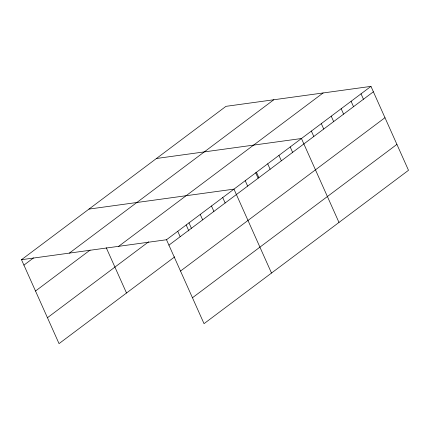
<?xml version="1.0" encoding="UTF-8"?>
<svg xmlns="http://www.w3.org/2000/svg" width="430" height="430" viewBox="0 0 430 430"><rect width="100%" height="100%" fill="white"/><g stroke="black" fill="none" stroke-linecap="round" stroke-linejoin="round"><path stroke-width="0.64" d="M21.5 259.704L225.965 106.344L370.961 86.376L408.5 170.296L204.035 323.656L166.501 239.741L21.5 259.704L59.039 343.624L174.704 256.861M23.924 265.122L33.561 257.892M69.348 253.119L273.813 99.755M35.513 291.024L90.133 250.056M118.648 246.331L323.113 92.966M47.45 317.716L148.656 241.8M166.501 239.741L370.961 86.376M168.92 245.154L373.385 91.794M180.509 271.061L384.974 117.696M192.452 297.748L396.911 144.389M156.445 158.487L301.446 138.519L338.985 222.439M88.972 209.098L233.974 189.13L271.507 273.045M361.033 93.826L363.452 99.244M351.1 101.276L353.524 106.688M341.167 108.725L343.591 114.138M331.24 116.175L333.659 121.588M321.307 123.625L323.731 129.038M311.374 131.069L313.798 136.487M290.202 146.958L292.62 152.37M278.952 155.391L281.376 160.804M267.707 163.825L270.131 169.243M256.463 172.258L258.887 177.676M255.683 172.79L258.113 178.208M245.218 180.697L247.642 186.109M222.729 197.564L225.148 202.981M211.479 206.002L213.903 211.415M200.235 214.436L202.659 219.848M188.99 222.869L191.415 228.287M186.168 224.933L188.861 230.958M177.746 231.308L180.17 236.72M106.237 247.696L126.511 293.013"/></g></svg>
